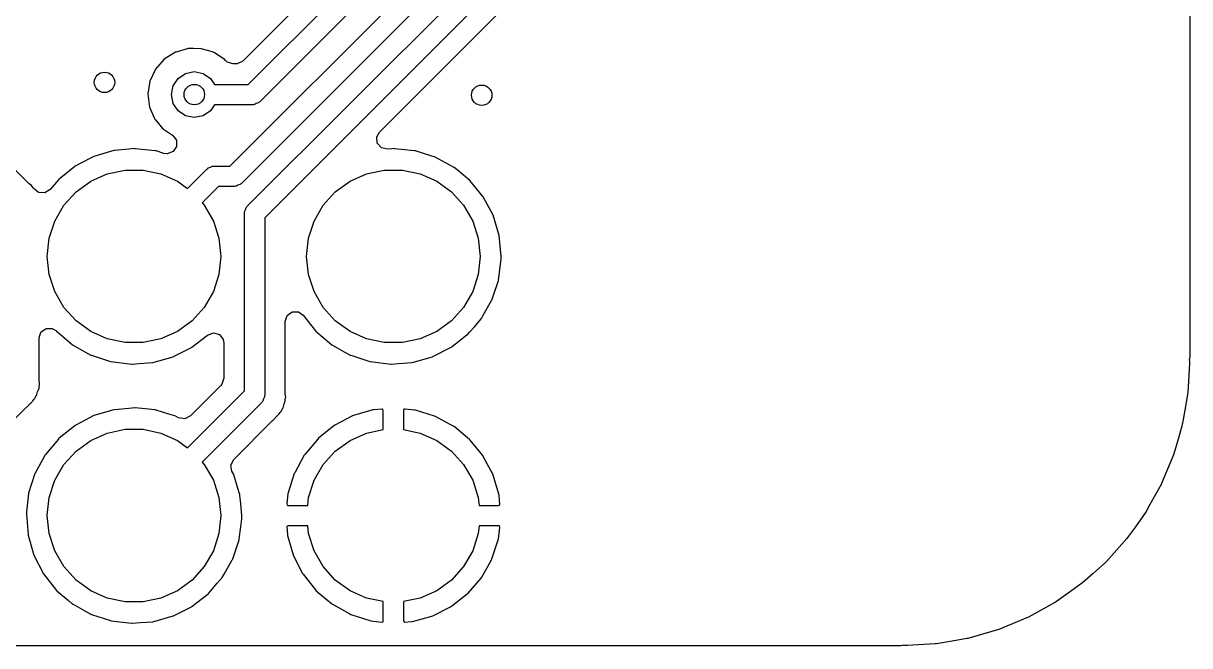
# Model space of a CAD drawing. Extents: x 100.2 to 143.8, y -109.8 to -50.2.
# Drawn here: x 132.38 to 143.8, y -109.8 to -103.7 of the extents above; entities that cross this region are included whole.
import ezdxf

# ---------------------------------------------------------------- set-up
doc = ezdxf.new("R2010")
doc.units = 0
doc.layers.add('BLACK', color=7, linetype='CONTINUOUS')

msp = doc.modelspace()

# ---------------------------------------------------------------- linework, layer by layer
at = {"layer": 'BLACK', "linetype": 'CONTINUOUS'}
for p, q in [((143.8, -74.2781), (143.8, -106.966)), ((137.171, -101.425), (134.525, -104.071)), ((134.579, -104.3), (137.4, -101.479)), ((137.571, -101.591), (134.691, -104.471)), ((134.399, -105.1), (137.8, -101.699)), ((137.97, -101.811), (134.511, -105.271)), ((134.569, -105.494), (138.199, -101.865)), ((138.37, -101.977), (134.74, -105.606)), ((135.863, -104.767), (138.474, -102.156)), ((133.981, -103.951), (133.871, -103.983)), ((133.988, -103.949), (133.981, -103.951)), ((133.981, -103.951), (133.981, -103.951)), ((133.995, -103.949), (133.988, -103.949)), ((134.041, -103.949), (133.995, -103.949)), ((134.117, -103.95), (134.041, -103.949)), ((134.191, -103.972), (134.117, -103.95)), ((133.755, -104.053), (133.67, -104.15)), ((133.864, -103.985), (133.755, -104.053)), ((133.871, -103.983), (133.864, -103.985)), ((133.871, -103.983), (133.871, -103.983)), ((134.234, -103.985), (134.191, -103.972)), ((134.241, -103.987), (134.234, -103.985)), ((134.234, -103.985), (134.234, -103.985)), ((134.247, -103.991), (134.241, -103.987)), ((134.343, -104.053), (134.247, -103.991)), ((134.349, -104.057), (134.343, -104.053)), ((134.343, -104.053), (134.343, -104.053)), ((134.356, -104.065), (134.349, -104.057)), ((134.373, -104.081), (134.356, -104.065)), ((134.431, -104.1), (134.373, -104.081)), ((134.525, -104.071), (134.47, -104.098)), ((133.67, -104.15), (133.615, -104.267)), ((133.891, -104.241), (133.964, -104.192)), ((133.964, -104.192), (134.05, -104.175)), ((134.05, -104.175), (134.136, -104.192)), ((134.136, -104.192), (134.209, -104.241)), ((134.455, -104.1), (134.431, -104.1)), ((134.47, -104.098), (134.455, -104.1)), ((133.615, -104.267), (133.595, -104.394)), ((133.842, -104.314), (133.891, -104.241)), ((134.209, -104.241), (134.249, -104.3)), ((134.249, -104.3), (134.579, -104.3)), ((133.595, -104.394), (133.612, -104.522)), ((133.825, -104.4), (133.842, -104.314)), ((133.842, -104.486), (133.825, -104.4)), ((133.612, -104.522), (133.614, -104.529)), ((133.614, -104.529), (133.614, -104.529)), ((133.614, -104.529), (133.658, -104.628)), ((133.891, -104.559), (133.842, -104.486)), ((134.249, -104.5), (134.209, -104.559)), ((134.62, -104.5), (134.249, -104.5)), ((134.628, -104.498), (134.62, -104.5)), ((134.636, -104.499), (134.628, -104.498)), ((134.657, -104.488), (134.636, -104.499)), ((134.679, -104.481), (134.657, -104.488)), ((134.684, -104.474), (134.679, -104.481)), ((134.691, -104.471), (134.684, -104.474)), ((132.422, -105.265), (131.732, -104.575)), ((133.658, -104.628), (133.664, -104.641)), ((133.664, -104.641), (133.67, -104.648)), ((133.67, -104.648), (133.742, -104.734)), ((133.964, -104.608), (133.891, -104.559)), ((134.05, -104.625), (133.964, -104.608)), ((134.136, -104.608), (134.05, -104.625)), ((134.209, -104.559), (134.136, -104.608)), ((133.742, -104.734), (133.742, -104.734)), ((133.742, -104.734), (133.747, -104.739)), ((133.747, -104.739), (133.806, -104.779)), ((135.837, -104.815), (135.863, -104.767)), ((133.806, -104.779), (133.836, -104.799)), ((133.836, -104.799), (133.874, -104.847)), ((133.874, -104.847), (133.876, -104.908)), ((135.842, -104.876), (135.837, -104.815)), ((135.882, -104.922), (135.842, -104.876)), ((133.262, -104.948), (133.065, -105.006)), ((133.267, -104.948), (133.262, -104.948)), ((133.407, -104.935), (133.267, -104.948)), ((133.267, -104.948), (133.267, -104.948)), ((133.467, -104.929), (133.407, -104.935)), ((133.472, -104.93), (133.467, -104.929)), ((133.667, -104.95), (133.472, -104.93)), ((133.472, -104.93), (133.472, -104.93)), ((133.672, -104.951), (133.667, -104.95)), ((133.667, -104.95), (133.667, -104.95)), ((133.677, -104.952), (133.672, -104.951)), ((133.751, -104.976), (133.677, -104.952)), ((133.677, -104.952), (133.677, -104.952)), ((133.785, -104.98), (133.751, -104.976)), ((133.842, -104.959), (133.785, -104.98)), ((133.876, -104.908), (133.842, -104.959)), ((135.942, -104.935), (135.882, -104.922)), ((135.984, -104.932), (135.942, -104.935)), ((136.007, -104.929), (135.984, -104.932)), ((136.012, -104.93), (136.007, -104.929)), ((136.207, -104.95), (136.012, -104.93)), ((136.012, -104.93), (136.012, -104.93)), ((136.212, -104.951), (136.207, -104.95)), ((136.207, -104.95), (136.207, -104.95)), ((136.217, -104.952), (136.212, -104.951)), ((136.306, -104.98), (136.217, -104.952)), ((136.217, -104.952), (136.217, -104.952)), ((136.409, -105.012), (136.306, -104.98)), ((132.878, -105.105), (132.725, -105.228)), ((132.882, -105.102), (132.878, -105.105)), ((133.028, -105.026), (132.882, -105.102)), ((133.06, -105.009), (133.028, -105.026)), ((133.065, -105.006), (133.06, -105.009)), ((133.06, -105.009), (133.06, -105.009)), ((134.208, -105.112), (134.229, -105.101)), ((134.229, -105.101), (134.237, -105.102)), ((134.237, -105.102), (134.245, -105.1)), ((134.245, -105.1), (134.399, -105.1)), ((136.59, -105.11), (136.409, -105.012)), ((136.594, -105.113), (136.59, -105.11)), ((133.035, -105.249), (133.197, -105.177)), ((133.197, -105.177), (133.371, -105.14)), ((133.371, -105.14), (133.549, -105.14)), ((133.549, -105.14), (133.723, -105.177)), ((133.723, -105.177), (133.885, -105.249)), ((133.983, -105.32), (134.174, -105.129)), ((134.174, -105.129), (134.181, -105.126)), ((134.181, -105.126), (134.186, -105.119)), ((134.186, -105.119), (134.208, -105.112)), ((135.575, -105.249), (135.737, -105.177)), ((135.737, -105.177), (135.911, -105.14)), ((135.911, -105.14), (136.089, -105.14)), ((136.089, -105.14), (136.263, -105.177)), ((136.263, -105.177), (136.425, -105.249)), ((136.624, -105.138), (136.594, -105.113)), ((136.594, -105.113), (136.594, -105.113)), ((136.749, -105.241), (136.624, -105.138)), ((132.432, -105.274), (132.422, -105.265)), ((132.455, -105.292), (132.432, -105.274)), ((132.46, -105.299), (132.455, -105.292)), ((132.46, -105.3), (132.46, -105.299)), ((132.475, -105.318), (132.46, -105.3)), ((132.479, -105.322), (132.475, -105.318)), ((132.481, -105.324), (132.479, -105.322)), ((132.483, -105.327), (132.481, -105.324)), ((132.481, -105.324), (132.481, -105.324)), ((132.485, -105.325), (132.483, -105.327)), ((132.524, -105.359), (132.485, -105.325)), ((132.637, -105.331), (132.585, -105.363)), ((132.718, -105.235), (132.637, -105.331)), ((132.721, -105.231), (132.718, -105.235)), ((132.718, -105.235), (132.718, -105.235)), ((132.725, -105.228), (132.721, -105.231)), ((132.725, -105.228), (132.725, -105.228)), ((132.891, -105.353), (133.035, -105.249)), ((133.885, -105.249), (133.983, -105.32)), ((134.286, -105.3), (134.126, -105.461)), ((134.44, -105.3), (134.286, -105.3)), ((134.448, -105.298), (134.44, -105.3)), ((134.456, -105.299), (134.448, -105.298)), ((134.477, -105.288), (134.456, -105.299)), ((134.499, -105.281), (134.477, -105.288)), ((134.504, -105.274), (134.499, -105.281)), ((134.511, -105.271), (134.504, -105.274)), ((135.431, -105.353), (135.575, -105.249)), ((136.425, -105.249), (136.569, -105.353)), ((136.879, -105.401), (136.749, -105.241)), ((132.585, -105.363), (132.524, -105.359)), ((132.772, -105.485), (132.891, -105.353)), ((135.312, -105.485), (135.431, -105.353)), ((136.569, -105.353), (136.688, -105.485)), ((136.976, -105.583), (136.879, -105.401)), ((132.683, -105.639), (132.772, -105.485)), ((134.126, -105.461), (134.148, -105.485)), ((134.148, -105.485), (134.237, -105.639)), ((134.54, -105.565), (134.542, -105.557)), ((134.54, -107.304), (134.54, -105.565)), ((134.541, -105.549), (134.552, -105.528)), ((134.542, -105.557), (134.541, -105.549)), ((134.552, -105.528), (134.559, -105.506)), ((134.559, -105.506), (134.566, -105.501)), ((134.566, -105.501), (134.569, -105.494)), ((135.223, -105.639), (135.312, -105.485)), ((136.688, -105.485), (136.777, -105.639)), ((132.629, -105.808), (132.683, -105.639)), ((134.237, -105.639), (134.291, -105.808)), ((134.74, -105.606), (134.74, -107.345)), ((135.169, -105.808), (135.223, -105.639)), ((136.777, -105.639), (136.831, -105.808)), ((137.035, -105.78), (136.976, -105.583)), ((137.056, -105.985), (137.035, -105.78)), ((132.61, -105.985), (132.629, -105.808)), ((134.291, -105.808), (134.31, -105.985)), ((135.15, -105.985), (135.169, -105.808)), ((136.831, -105.808), (136.85, -105.985)), ((132.629, -106.162), (132.61, -105.985)), ((134.31, -105.985), (134.291, -106.162)), ((135.169, -106.162), (135.15, -105.985)), ((136.85, -105.985), (136.831, -106.162)), ((137.029, -106.219), (137.055, -106.014)), ((137.055, -106.014), (137.056, -105.985)), ((132.683, -106.331), (132.629, -106.162)), ((134.291, -106.162), (134.237, -106.331)), ((135.223, -106.331), (135.169, -106.162)), ((136.831, -106.162), (136.777, -106.331)), ((136.978, -106.374), (137.028, -106.223)), ((137.028, -106.223), (137.029, -106.219)), ((137.028, -106.223), (137.028, -106.223)), ((132.772, -106.485), (132.683, -106.331)), ((134.237, -106.331), (134.148, -106.485)), ((135.312, -106.485), (135.223, -106.331)), ((136.777, -106.331), (136.688, -106.485)), ((136.881, -106.561), (136.962, -106.419)), ((136.962, -106.419), (136.964, -106.414)), ((136.962, -106.419), (136.962, -106.419)), ((136.964, -106.414), (136.978, -106.374)), ((132.891, -106.617), (132.772, -106.485)), ((134.148, -106.485), (134.029, -106.617)), ((134.941, -106.624), (134.959, -106.566)), ((134.959, -106.566), (135.009, -106.53)), ((135.009, -106.53), (135.07, -106.53)), ((135.07, -106.53), (135.117, -106.562)), ((135.117, -106.562), (135.238, -106.714)), ((135.431, -106.617), (135.312, -106.485)), ((136.688, -106.485), (136.569, -106.617)), ((136.793, -106.674), (136.863, -106.593)), ((136.863, -106.593), (136.881, -106.561)), ((132.548, -106.727), (132.598, -106.691)), ((132.598, -106.691), (132.659, -106.691)), ((132.659, -106.691), (132.699, -106.716)), ((133.035, -106.721), (132.891, -106.617)), ((134.029, -106.617), (133.885, -106.721)), ((134.941, -107.318), (134.941, -106.624)), ((135.575, -106.721), (135.431, -106.617)), ((136.569, -106.617), (136.425, -106.721)), ((136.747, -106.727), (136.793, -106.674)), ((132.53, -106.785), (132.548, -106.727)), ((132.53, -107.189), (132.53, -106.785)), ((132.699, -106.716), (132.701, -106.718)), ((132.701, -106.718), (132.704, -106.721)), ((132.704, -106.721), (132.704, -106.721)), ((132.704, -106.721), (132.737, -106.749)), ((132.737, -106.749), (132.858, -106.852)), ((133.197, -106.793), (133.035, -106.721)), ((133.371, -106.83), (133.197, -106.793)), ((133.723, -106.793), (133.549, -106.83)), ((133.885, -106.721), (133.723, -106.793)), ((134.026, -106.876), (134.18, -106.756)), ((134.18, -106.756), (134.237, -106.735)), ((134.237, -106.735), (134.296, -106.752)), ((134.296, -106.752), (134.334, -106.8)), ((134.334, -106.8), (134.34, -106.834)), ((135.238, -106.714), (135.238, -106.714)), ((135.238, -106.714), (135.241, -106.718)), ((135.241, -106.718), (135.244, -106.721)), ((135.244, -106.721), (135.244, -106.721)), ((135.244, -106.721), (135.289, -106.76)), ((135.289, -106.76), (135.398, -106.852)), ((135.737, -106.793), (135.575, -106.721)), ((135.911, -106.83), (135.737, -106.793)), ((136.263, -106.793), (136.089, -106.83)), ((136.425, -106.721), (136.263, -106.793)), ((136.62, -106.834), (136.724, -106.752)), ((136.724, -106.752), (136.728, -106.749)), ((136.724, -106.752), (136.724, -106.752)), ((136.728, -106.749), (136.747, -106.727)), ((132.858, -106.852), (132.862, -106.854)), ((132.862, -106.854), (132.862, -106.854)), ((132.862, -106.854), (132.979, -106.919)), ((132.979, -106.919), (133.037, -106.952)), ((133.549, -106.83), (133.371, -106.83)), ((133.846, -106.967), (134.021, -106.878)), ((134.021, -106.878), (134.026, -106.876)), ((134.021, -106.878), (134.021, -106.878)), ((134.34, -106.834), (134.34, -107.18)), ((135.398, -106.852), (135.402, -106.854)), ((135.402, -106.854), (135.402, -106.854)), ((135.402, -106.854), (135.519, -106.919)), ((135.519, -106.919), (135.577, -106.952)), ((136.089, -106.83), (135.911, -106.83)), ((136.386, -106.967), (136.561, -106.878)), ((136.561, -106.878), (136.566, -106.876)), ((136.561, -106.878), (136.561, -106.878)), ((136.566, -106.876), (136.62, -106.834)), ((133.037, -106.952), (133.042, -106.954)), ((133.042, -106.954), (133.229, -107.014)), ((133.229, -107.014), (133.229, -107.014)), ((133.229, -107.014), (133.233, -107.016)), ((133.233, -107.016), (133.438, -107.04)), ((133.438, -107.04), (133.443, -107.04)), ((133.443, -107.04), (133.511, -107.035)), ((133.443, -107.04), (133.443, -107.04)), ((133.511, -107.035), (133.643, -107.025)), ((133.643, -107.025), (133.842, -106.969)), ((133.842, -106.969), (133.846, -106.967)), ((133.846, -106.967), (133.846, -106.967)), ((135.577, -106.952), (135.582, -106.954)), ((135.582, -106.954), (135.769, -107.014)), ((135.769, -107.014), (135.769, -107.014)), ((135.769, -107.014), (135.773, -107.016)), ((135.773, -107.016), (135.978, -107.04)), ((135.978, -107.04), (135.983, -107.04)), ((135.983, -107.04), (136.051, -107.035)), ((135.983, -107.04), (135.983, -107.04)), ((136.051, -107.035), (136.183, -107.025)), ((136.183, -107.025), (136.382, -106.969)), ((136.382, -106.969), (136.386, -106.967)), ((136.386, -106.967), (136.386, -106.967)), ((143.798, -107.032), (143.785, -107.269)), ((143.797, -106.988), (143.795, -107)), ((143.795, -107), (143.797, -107.011)), ((143.8, -106.966), (143.797, -106.988)), ((143.797, -107.011), (143.797, -107.021)), ((143.797, -107.021), (143.798, -107.032)), ((132.519, -107.3), (132.529, -107.275)), ((132.529, -107.275), (132.53, -107.269)), ((132.53, -107.202), (132.53, -107.189)), ((132.534, -107.231), (132.53, -107.202)), ((132.53, -107.263), (132.532, -107.24)), ((132.53, -107.269), (132.53, -107.263)), ((132.532, -107.24), (132.534, -107.231)), ((132.532, -107.24), (132.532, -107.24)), ((134.311, -107.25), (134.151, -107.409)), ((134.321, -107.238), (134.311, -107.25)), ((134.34, -107.18), (134.321, -107.238)), ((143.785, -107.269), (143.783, -107.308)), ((132.467, -107.401), (132.481, -107.386)), ((132.481, -107.386), (132.487, -107.379)), ((132.487, -107.379), (132.491, -107.37)), ((132.491, -107.37), (132.492, -107.369)), ((132.492, -107.369), (132.502, -107.349)), ((132.502, -107.349), (132.503, -107.347)), ((132.503, -107.347), (132.508, -107.34)), ((132.503, -107.347), (132.503, -107.347)), ((132.508, -107.34), (132.515, -107.314)), ((132.515, -107.314), (132.519, -107.3)), ((133.983, -107.86), (134.54, -107.304)), ((134.728, -107.382), (134.721, -107.404)), ((134.739, -107.361), (134.728, -107.382)), ((134.74, -107.345), (134.738, -107.353)), ((134.738, -107.353), (134.739, -107.361)), ((134.941, -107.331), (134.941, -107.318)), ((134.945, -107.36), (134.941, -107.331)), ((134.941, -107.392), (134.943, -107.369)), ((134.941, -107.398), (134.941, -107.392)), ((134.943, -107.369), (134.945, -107.36)), ((134.943, -107.369), (134.943, -107.369)), ((143.781, -107.319), (143.752, -107.493)), ((143.783, -107.308), (143.781, -107.319)), ((131.896, -107.974), (132.404, -107.466)), ((132.404, -107.466), (132.407, -107.464)), ((132.407, -107.464), (132.411, -107.461)), ((132.411, -107.461), (132.445, -107.425)), ((132.445, -107.425), (132.447, -107.423)), ((132.447, -107.423), (132.461, -107.409)), ((132.461, -107.409), (132.464, -107.405)), ((132.464, -107.405), (132.467, -107.401)), ((133.262, -107.488), (133.065, -107.546)), ((133.267, -107.488), (133.262, -107.488)), ((133.407, -107.475), (133.267, -107.488)), ((133.267, -107.488), (133.267, -107.488)), ((133.467, -107.469), (133.407, -107.475)), ((133.472, -107.47), (133.467, -107.469)), ((133.667, -107.49), (133.472, -107.47)), ((133.472, -107.47), (133.472, -107.47)), ((133.672, -107.491), (133.667, -107.49)), ((133.667, -107.49), (133.667, -107.49)), ((133.677, -107.492), (133.672, -107.491)), ((133.799, -107.53), (133.677, -107.492)), ((133.677, -107.492), (133.677, -107.492)), ((134.151, -107.409), (134.012, -107.549)), ((134.711, -107.416), (134.126, -108.001)), ((134.714, -107.409), (134.711, -107.416)), ((134.721, -107.404), (134.714, -107.409)), ((134.892, -107.515), (134.898, -107.508)), ((134.898, -107.508), (134.902, -107.5)), ((134.902, -107.5), (134.903, -107.498)), ((134.903, -107.498), (134.913, -107.478)), ((134.913, -107.478), (134.914, -107.476)), ((134.914, -107.476), (134.919, -107.469)), ((134.914, -107.476), (134.914, -107.476)), ((134.919, -107.469), (134.926, -107.443)), ((134.926, -107.443), (134.93, -107.429)), ((134.93, -107.429), (134.94, -107.404)), ((134.94, -107.404), (134.941, -107.398)), ((135.798, -107.49), (135.609, -107.545)), ((135.807, -107.488), (135.798, -107.49)), ((135.89, -107.481), (135.807, -107.488)), ((135.894, -107.481), (135.89, -107.481)), ((135.896, -107.483), (135.894, -107.481)), ((135.898, -107.49), (135.896, -107.483)), ((135.9, -107.495), (135.898, -107.49)), ((135.9, -107.682), (135.9, -107.495)), ((136.101, -107.486), (136.1, -107.49)), ((136.1, -107.49), (136.1, -107.682)), ((136.103, -107.484), (136.101, -107.486)), ((136.116, -107.481), (136.103, -107.484)), ((136.207, -107.491), (136.116, -107.481)), ((136.217, -107.493), (136.207, -107.491)), ((136.404, -107.551), (136.217, -107.493)), ((143.752, -107.493), (143.731, -107.618)), ((133.03, -107.565), (132.882, -107.642)), ((133.06, -107.549), (133.03, -107.565)), ((133.065, -107.546), (133.06, -107.549)), ((133.06, -107.549), (133.06, -107.549)), ((133.869, -107.552), (133.799, -107.53)), ((133.873, -107.554), (133.869, -107.552)), ((133.894, -107.566), (133.873, -107.554)), ((133.873, -107.554), (133.873, -107.554)), ((133.957, -107.576), (133.894, -107.566)), ((134.012, -107.549), (133.957, -107.576)), ((134.436, -107.974), (134.815, -107.595)), ((134.815, -107.595), (134.818, -107.593)), ((134.818, -107.593), (134.822, -107.59)), ((134.822, -107.59), (134.856, -107.554)), ((134.856, -107.554), (134.858, -107.552)), ((134.858, -107.552), (134.872, -107.538)), ((134.872, -107.538), (134.875, -107.534)), ((134.875, -107.534), (134.878, -107.53)), ((134.878, -107.53), (134.892, -107.515)), ((135.6, -107.549), (135.427, -107.64)), ((135.609, -107.545), (135.6, -107.549)), ((136.413, -107.555), (136.404, -107.551)), ((136.586, -107.648), (136.413, -107.555)), ((143.731, -107.618), (143.728, -107.628)), ((132.878, -107.645), (132.725, -107.768)), ((132.882, -107.642), (132.878, -107.645)), ((133.035, -107.789), (133.197, -107.717)), ((133.197, -107.717), (133.371, -107.68)), ((133.371, -107.68), (133.549, -107.68)), ((133.549, -107.68), (133.723, -107.717)), ((133.723, -107.717), (133.885, -107.789)), ((135.418, -107.645), (135.266, -107.768)), ((135.427, -107.64), (135.418, -107.645)), ((135.575, -107.789), (135.737, -107.717)), ((135.737, -107.717), (135.9, -107.682)), ((136.1, -107.682), (136.263, -107.717)), ((136.263, -107.717), (136.425, -107.789)), ((136.594, -107.653), (136.586, -107.648)), ((136.745, -107.778), (136.594, -107.653)), ((143.723, -107.648), (143.686, -107.775)), ((143.728, -107.628), (143.723, -107.648)), ((132.718, -107.775), (132.592, -107.925)), ((132.721, -107.771), (132.718, -107.775)), ((132.718, -107.775), (132.718, -107.775)), ((132.725, -107.768), (132.721, -107.771)), ((132.725, -107.768), (132.725, -107.768)), ((132.891, -107.893), (133.035, -107.789)), ((133.885, -107.789), (133.983, -107.86)), ((135.259, -107.775), (135.133, -107.925)), ((135.266, -107.768), (135.259, -107.775)), ((135.431, -107.893), (135.575, -107.789)), ((136.425, -107.789), (136.569, -107.893)), ((136.752, -107.785), (136.745, -107.778)), ((136.876, -107.937), (136.752, -107.785)), ((143.686, -107.775), (143.644, -107.919)), ((132.589, -107.929), (132.49, -108.109)), ((132.592, -107.925), (132.589, -107.929)), ((132.772, -108.025), (132.891, -107.893)), ((135.127, -107.933), (135.033, -108.105)), ((135.133, -107.925), (135.127, -107.933)), ((135.312, -108.025), (135.431, -107.893)), ((136.569, -107.893), (136.688, -108.025)), ((136.881, -107.945), (136.876, -107.937)), ((136.973, -108.119), (136.881, -107.945)), ((143.641, -107.93), (143.525, -108.21)), ((143.644, -107.919), (143.641, -107.93)), ((132.683, -108.179), (132.772, -108.025)), ((134.126, -108.001), (134.148, -108.025)), ((134.148, -108.025), (134.237, -108.179)), ((134.408, -108.03), (134.436, -107.974)), ((134.419, -108.09), (134.408, -108.03)), ((135.223, -108.179), (135.312, -108.025)), ((136.688, -108.025), (136.777, -108.179)), ((132.485, -108.123), (132.427, -108.306)), ((132.488, -108.114), (132.485, -108.123)), ((132.49, -108.109), (132.488, -108.114)), ((132.488, -108.114), (132.488, -108.114)), ((132.629, -108.348), (132.683, -108.179)), ((134.237, -108.179), (134.291, -108.348)), ((134.436, -108.123), (134.419, -108.09)), ((134.437, -108.127), (134.436, -108.123)), ((134.49, -108.303), (134.437, -108.127)), ((135.029, -108.114), (134.969, -108.301)), ((135.033, -108.105), (135.029, -108.114)), ((135.169, -108.348), (135.223, -108.179)), ((136.777, -108.179), (136.831, -108.348)), ((136.977, -108.128), (136.973, -108.119)), ((137.034, -108.315), (136.977, -108.128)), ((132.427, -108.306), (132.427, -108.31)), ((134.495, -108.32), (134.49, -108.303)), ((134.969, -108.301), (134.967, -108.31)), ((143.52, -108.22), (143.411, -108.417)), ((143.525, -108.21), (143.52, -108.22)), ((132.427, -108.31), (132.407, -108.49)), ((132.427, -108.31), (132.427, -108.31)), ((132.61, -108.525), (132.629, -108.348)), ((134.291, -108.348), (134.31, -108.525)), ((134.496, -108.325), (134.495, -108.32)), ((134.504, -108.409), (134.496, -108.325)), ((134.496, -108.325), (134.496, -108.325)), ((134.512, -108.49), (134.504, -108.409)), ((134.967, -108.31), (134.956, -108.409)), ((134.956, -108.409), (134.959, -108.422)), ((134.959, -108.422), (134.961, -108.424)), ((135.161, -108.425), (135.169, -108.348)), ((136.831, -108.348), (136.839, -108.425)), ((137.03, -108.425), (137.042, -108.421)), ((137.035, -108.325), (137.034, -108.315)), ((137.044, -108.415), (137.035, -108.325)), ((137.042, -108.421), (137.044, -108.419)), ((137.044, -108.419), (137.044, -108.415)), ((143.411, -108.417), (143.374, -108.485)), ((132.407, -108.49), (132.405, -108.51)), ((132.405, -108.51), (132.405, -108.515)), ((132.405, -108.515), (132.421, -108.711)), ((132.629, -108.702), (132.61, -108.525)), ((134.31, -108.525), (134.291, -108.702)), ((134.516, -108.525), (134.512, -108.49)), ((134.515, -108.554), (134.516, -108.525)), ((134.961, -108.424), (134.965, -108.425)), ((134.965, -108.425), (135.161, -108.425)), ((136.839, -108.425), (137.03, -108.425)), ((143.368, -108.494), (143.268, -108.635)), ((143.374, -108.485), (143.368, -108.494)), ((134.49, -108.754), (134.505, -108.635)), ((134.505, -108.635), (134.515, -108.557)), ((134.515, -108.557), (134.515, -108.554)), ((134.956, -108.632), (134.955, -108.635)), ((134.955, -108.635), (134.962, -108.711)), ((134.958, -108.629), (134.956, -108.632)), ((134.97, -108.625), (134.958, -108.629)), ((135.161, -108.625), (134.97, -108.625)), ((135.169, -108.702), (135.161, -108.625)), ((136.839, -108.625), (136.831, -108.702)), ((137.035, -108.625), (136.839, -108.625)), ((137.029, -108.754), (137.044, -108.641)), ((137.04, -108.626), (137.035, -108.625)), ((137.041, -108.627), (137.04, -108.626)), ((137.044, -108.641), (137.041, -108.627)), ((143.268, -108.635), (143.192, -108.741)), ((132.421, -108.711), (132.422, -108.716)), ((132.422, -108.716), (132.479, -108.914)), ((132.683, -108.871), (132.629, -108.702)), ((134.291, -108.702), (134.237, -108.871)), ((134.426, -108.95), (134.488, -108.763)), ((134.488, -108.763), (134.489, -108.759)), ((134.488, -108.763), (134.488, -108.763)), ((134.489, -108.759), (134.49, -108.754)), ((134.962, -108.711), (134.964, -108.72)), ((134.964, -108.72), (135.018, -108.909)), ((135.223, -108.871), (135.169, -108.702)), ((136.831, -108.702), (136.777, -108.871)), ((136.965, -108.95), (137.027, -108.763)), ((137.027, -108.763), (137.029, -108.754)), ((143.185, -108.75), (142.984, -108.976)), ((143.192, -108.741), (143.185, -108.75)), ((132.772, -109.025), (132.683, -108.871)), ((134.237, -108.871), (134.148, -109.025)), ((135.312, -109.025), (135.223, -108.871)), ((136.777, -108.871), (136.688, -109.025)), ((132.479, -108.914), (132.573, -109.097)), ((134.341, -109.1), (134.422, -108.959)), ((134.422, -108.959), (134.424, -108.954)), ((134.422, -108.959), (134.422, -108.959)), ((134.424, -108.954), (134.426, -108.95)), ((135.018, -108.909), (135.021, -108.918)), ((135.021, -108.918), (135.111, -109.092)), ((136.865, -109.129), (136.961, -108.958)), ((136.961, -108.958), (136.965, -108.95)), ((142.976, -108.984), (142.854, -109.092)), ((142.984, -108.976), (142.976, -108.984)), ((132.573, -109.097), (132.701, -109.258)), ((132.891, -109.157), (132.772, -109.025)), ((134.148, -109.025), (134.029, -109.157)), ((134.323, -109.133), (134.341, -109.1)), ((135.111, -109.092), (135.116, -109.1)), ((135.116, -109.1), (135.238, -109.254)), ((135.431, -109.157), (135.312, -109.025)), ((136.688, -109.025), (136.569, -109.157)), ((142.854, -109.092), (142.75, -109.185)), ((133.035, -109.261), (132.891, -109.157)), ((134.029, -109.157), (133.885, -109.261)), ((134.191, -109.285), (134.275, -109.189)), ((134.275, -109.189), (134.323, -109.133)), ((135.575, -109.261), (135.431, -109.157)), ((136.569, -109.157), (136.425, -109.261)), ((136.731, -109.285), (136.859, -109.137)), ((136.859, -109.137), (136.865, -109.129)), ((142.741, -109.192), (142.61, -109.285)), ((142.75, -109.185), (142.741, -109.192)), ((132.701, -109.258), (132.704, -109.261)), ((132.704, -109.261), (132.704, -109.261)), ((132.704, -109.261), (132.817, -109.357)), ((133.197, -109.333), (133.035, -109.261)), ((133.371, -109.37), (133.197, -109.333)), ((133.723, -109.333), (133.549, -109.37)), ((133.885, -109.261), (133.723, -109.333)), ((134.054, -109.394), (134.184, -109.292)), ((134.184, -109.292), (134.188, -109.289)), ((134.184, -109.292), (134.184, -109.292)), ((134.188, -109.289), (134.191, -109.285)), ((135.238, -109.254), (135.245, -109.261)), ((135.245, -109.261), (135.394, -109.388)), ((135.737, -109.333), (135.575, -109.261)), ((135.9, -109.368), (135.737, -109.333)), ((136.263, -109.333), (136.1, -109.368)), ((136.425, -109.261), (136.263, -109.333)), ((136.569, -109.413), (136.724, -109.292)), ((136.724, -109.292), (136.731, -109.285)), ((142.61, -109.285), (142.494, -109.368)), ((132.817, -109.357), (132.858, -109.392)), ((132.858, -109.392), (132.862, -109.394)), ((132.862, -109.394), (132.862, -109.394)), ((132.862, -109.394), (132.979, -109.459)), ((133.549, -109.37), (133.371, -109.37)), ((133.846, -109.507), (134.021, -109.418)), ((134.021, -109.418), (134.026, -109.416)), ((134.021, -109.418), (134.021, -109.418)), ((134.026, -109.416), (134.054, -109.394)), ((135.394, -109.388), (135.402, -109.394)), ((135.402, -109.394), (135.573, -109.489)), ((135.9, -109.56), (135.9, -109.368)), ((136.1, -109.368), (136.1, -109.555)), ((136.386, -109.506), (136.561, -109.418)), ((136.561, -109.418), (136.569, -109.413)), ((142.485, -109.374), (142.22, -109.52)), ((142.494, -109.368), (142.485, -109.374)), ((132.979, -109.459), (133.037, -109.492)), ((133.037, -109.492), (133.042, -109.494)), ((133.042, -109.494), (133.229, -109.554)), ((133.229, -109.554), (133.229, -109.554)), ((133.229, -109.554), (133.233, -109.556)), ((133.233, -109.556), (133.438, -109.58)), ((133.52, -109.574), (133.643, -109.565)), ((133.643, -109.565), (133.842, -109.509)), ((133.842, -109.509), (133.846, -109.507)), ((133.846, -109.507), (133.846, -109.507)), ((135.573, -109.489), (135.582, -109.493)), ((135.582, -109.493), (135.769, -109.554)), ((135.769, -109.554), (135.778, -109.556)), ((135.778, -109.556), (135.884, -109.569)), ((135.898, -109.566), (135.899, -109.565)), ((135.899, -109.565), (135.9, -109.56)), ((136.1, -109.555), (136.104, -109.567)), ((136.11, -109.57), (136.178, -109.564)), ((136.178, -109.564), (136.188, -109.563)), ((136.188, -109.563), (136.377, -109.51)), ((136.377, -109.51), (136.386, -109.506)), ((142.21, -109.525), (141.93, -109.641)), ((142.22, -109.52), (142.21, -109.525)), ((133.438, -109.58), (133.443, -109.58)), ((133.443, -109.58), (133.52, -109.574)), ((133.443, -109.58), (133.443, -109.58)), ((135.884, -109.569), (135.898, -109.566)), ((136.104, -109.567), (136.107, -109.569)), ((136.107, -109.569), (136.11, -109.57)), ((141.919, -109.644), (141.728, -109.7)), ((141.93, -109.641), (141.919, -109.644)), ((141.308, -109.783), (141.032, -109.798)), ((141.319, -109.781), (141.308, -109.783)), ((141.529, -109.746), (141.319, -109.781)), ((141.618, -109.731), (141.529, -109.746)), ((141.628, -109.728), (141.618, -109.731)), ((141.728, -109.7), (141.628, -109.728)), ((140.967, -109.8), (103.034, -109.8)), ((140.988, -109.798), (140.967, -109.8)), ((140.989, -109.797), (140.988, -109.798)), ((141, -109.795), (140.989, -109.797)), ((140.989, -109.797), (140.989, -109.797)), ((141.011, -109.797), (141, -109.795)), ((141.022, -109.797), (141.011, -109.797)), ((141.032, -109.798), (141.022, -109.797)), ((141.022, -109.797), (141.022, -109.797))]:
    msp.add_line(p, q, dxfattribs=at)
at = {"layer": 'BLACK'}
for centre in [(133.17, -104.28), (134.05, -104.4), (136.865, -104.406)]:
    msp.add_circle(centre, 0.1, dxfattribs=at)

doc.saveas('drawing.dxf')
